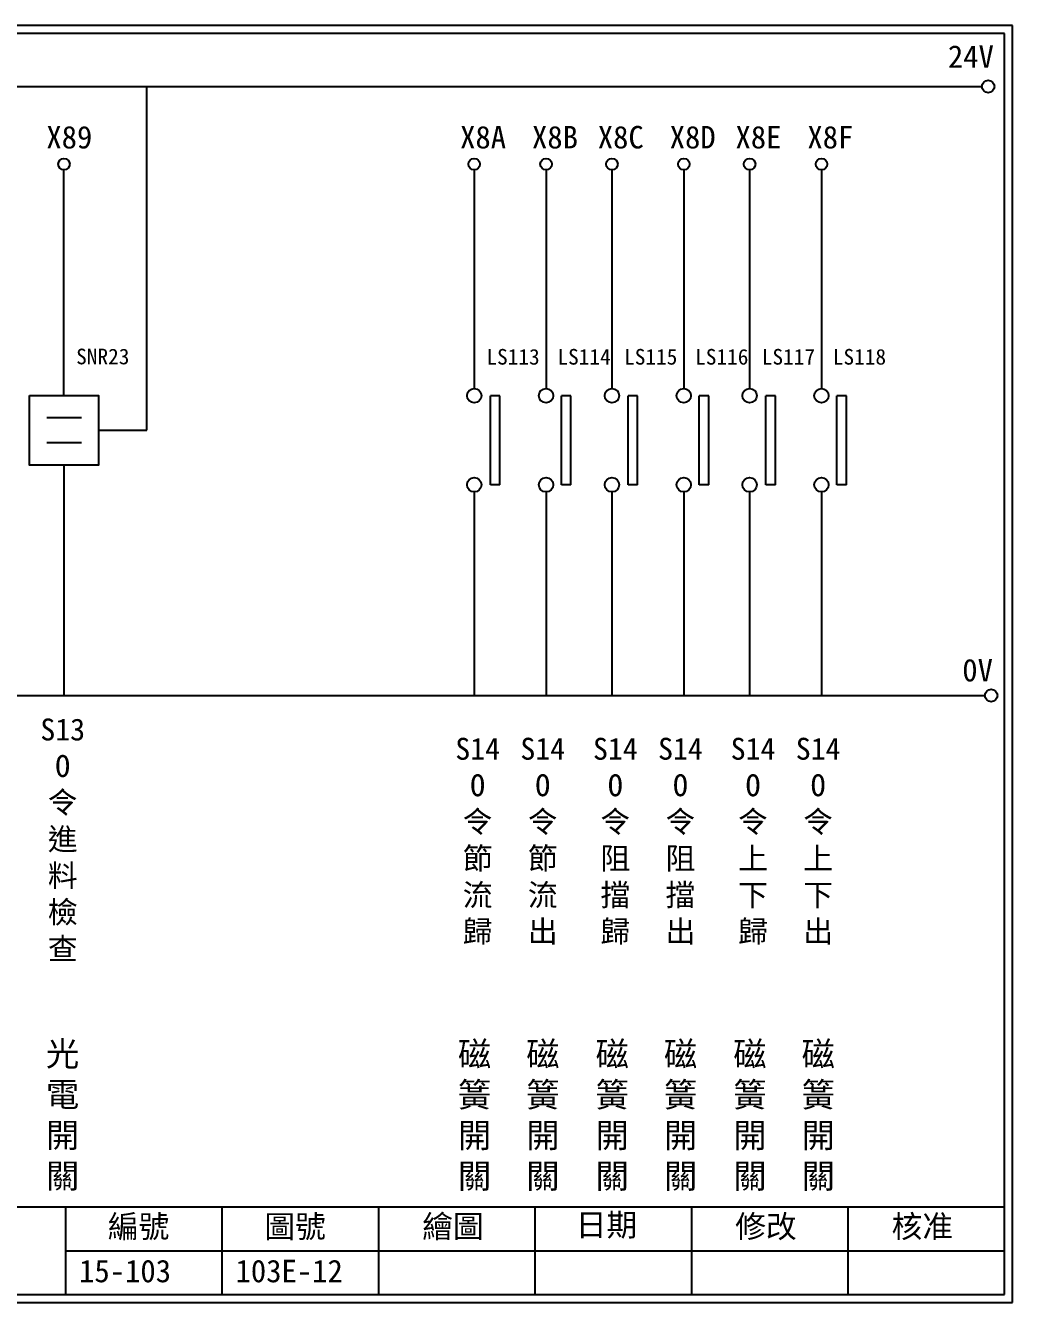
# Model space of a CAD drawing. Extents: x 275 to 562, y 265 to 469.
# Drawn here: x 404.2 to 561.9, y 264.9 to 468.9 of the extents above; entities that cross this region are included whole.
import ezdxf

# ---------------------------------------------------------------- set-up
doc = ezdxf.new("R2010")
doc.units = 0
doc.layers.get('0').update_dxf_attribs({"linetype": 'CONTINUOUS'})
doc.layers.add('圖框層', color=7, linetype='CONTINUOUS')
doc.layers.add('標尺寸層', color=3, linetype='CONTINUOUS')
doc.styles.add('CNS', font='romanc.shx', dxfattribs={"bigfont": 'chineset.shx'})
doc.styles.add('STSL', font='kaiu.ttf')

msp = doc.modelspace()

# ---------------------------------------------------------------- linework, layer by layer
for p, q in [((423.58, 404.26), (423.58, 459.17)), ((410.35, 409.84), (410.35, 445.86)), ((480.01, 409.78), (478.51, 409.78)), ((491.36, 409.78), (489.86, 409.78)), ((502.01, 409.78), (500.51, 409.78)), ((513.36, 409.78), (511.86, 409.78)), ((524.01, 409.78), (522.51, 409.78)), ((535.36, 409.78), (533.86, 409.78)), ((415.86, 404.26), (423.58, 404.26)), ((410.35, 398.68), (410.35, 361.9)), ((480.01, 395.55), (478.51, 395.55)), ((491.36, 395.55), (489.86, 395.55)), ((502.01, 395.55), (500.51, 395.55)), ((513.36, 395.55), (511.86, 395.55)), ((524.01, 395.55), (522.51, 395.55)), ((535.36, 395.55), (533.86, 395.55))]:
    msp.add_line(p, q)
msp.add_lwpolyline([(404.84, 409.84), (415.86, 409.84), (415.86, 398.68), (404.84, 398.68)], close=True)
for centre in [(558.02, 459.17), (558.5, 361.9)]:
    msp.add_circle(centre, 1)
at = {"layer": '圖框層', "color": 7}
for p, q in [((561.9, 468.91), (274.9, 468.91)), ((560.65, 467.66), (276.15, 467.66)), ((560.65, 266.2), (560.65, 467.66)), ((561.9, 264.95), (561.9, 468.91)), ((276.15, 280.2), (560.65, 280.2)), ((410.65, 266.2), (410.65, 280.2)), ((435.65, 266.2), (435.65, 280.2)), ((460.65, 266.2), (460.65, 280.2)), ((485.65, 266.2), (485.65, 280.2)), ((510.65, 266.2), (510.65, 280.2)), ((535.65, 266.2), (535.65, 280.2)), ((410.65, 273.2), (560.65, 273.2)), ((276.15, 266.2), (560.65, 266.2)), ((274.9, 264.95), (561.9, 264.95))]:
    msp.add_line(p, q, dxfattribs=at)
at = {"layer": '標尺寸層', "color": 7}
for p, q in [((279.42, 459.17), (557.02, 459.17)), ((475.9, 445.86), (475.9, 410.94)), ((487.38, 445.86), (487.38, 410.94)), ((497.9, 445.86), (497.9, 410.94)), ((509.38, 445.86), (509.38, 410.94)), ((519.9, 445.86), (519.9, 410.94)), ((531.38, 445.86), (531.38, 410.94)), ((478.51, 395.55), (478.51, 409.78)), ((480.01, 395.55), (480.01, 409.78)), ((489.86, 395.55), (489.86, 409.78)), ((491.36, 395.55), (491.36, 409.78)), ((500.51, 395.55), (500.51, 409.78)), ((502.01, 395.55), (502.01, 409.78)), ((511.86, 395.55), (511.86, 409.78)), ((513.36, 395.55), (513.36, 409.78)), ((522.51, 395.55), (522.51, 409.78)), ((524.01, 395.55), (524.01, 409.78)), ((533.86, 395.55), (533.86, 409.78)), ((535.36, 395.55), (535.36, 409.78)), ((407.59, 406.29), (413.16, 406.29)), ((407.59, 402.32), (413.16, 402.32)), ((475.9, 394.41), (475.9, 361.9)), ((487.38, 394.41), (487.38, 361.9)), ((497.9, 394.41), (497.9, 361.9)), ((509.38, 394.41), (509.38, 361.9)), ((519.9, 394.41), (519.9, 361.9)), ((531.38, 394.41), (531.38, 361.9)), ((279.42, 361.9), (557.5, 361.9))]:
    msp.add_line(p, q, dxfattribs=at)
for centre, radius in [((410.35, 446.78), 0.92), ((475.9, 446.78), 0.92), ((487.38, 446.78), 0.92), ((497.9, 446.78), 0.92), ((509.38, 446.78), 0.92), ((519.9, 446.78), 0.92), ((531.38, 446.78), 0.92), ((475.9, 409.79), 1.15), ((487.38, 409.79), 1.15), ((497.9, 409.79), 1.15), ((509.38, 409.79), 1.15), ((519.9, 409.79), 1.15), ((531.38, 409.79), 1.15), ((475.9, 395.56), 1.15), ((487.38, 395.56), 1.15), ((497.9, 395.56), 1.15), ((509.38, 395.56), 1.15), ((519.9, 395.56), 1.15), ((531.38, 395.56), 1.15)]:
    msp.add_circle(centre, radius, dxfattribs=at)

# ---------------------------------------------------------------- texts
at = {"layer": '圖框層', "color": 4, "style": 'STSL'}
for s, height, p in [('24V', 3.6, (551.58, 462.16)), ('X89', 3.6, (407.53, 449.28)), ('X8A', 3.6, (473.64, 449.28)), ('X8B', 3.6, (485.13, 449.28)), ('X8C', 3.6, (495.64, 449.28)), ('X8D', 3.6, (507.13, 449.28)), ('X8E', 3.6, (517.64, 449.28)), ('X8F', 3.6, (529.13, 449.28)), ('SNR23', 2.5, (412.3, 414.8)), ('LS113', 2.5, (477.85, 414.75)), ('LS114', 2.5, (489.2, 414.75)), ('LS115', 2.5, (499.85, 414.75)), ('LS116', 2.5, (511.2, 414.75)), ('LS117', 2.5, (521.85, 414.75)), ('LS118', 2.5, (533.2, 414.75)), ('0V', 3.6, (553.88, 364.15)), ('繪圖', 3.6, (467.59, 275.29)), ('日期', 3.6, (492.12, 275.53)), ('編號', 3.6, (417.36, 275.28)), ('圖號', 3.6, (442.36, 275.28)), ('修改', 3.6, (517.59, 275.29)), ('核准', 3.6, (542.59, 275.29)), ('15-103', 3.6, (412.76, 268.17)), ('103E-12', 3.6, (437.76, 268.17))]:
    msp.add_text(s, height=height, dxfattribs=at).set_placement(p)
at = {"layer": '標尺寸層', "color": 7, "width": 4.9608, "attachment_point": 5, "style": 'CNS'}
for s, insert, char_height in [('{\\fDFKai-SB|b0|i0|c136|p65;S13\\PO令進料檢查}', (410.15, 338.85), 3.5), ('{\\fDFKai-SB|b0|i0|c136|p65;S14\\PO令節流歸}', (476.45, 338.62), 3.5), ('{\\fDFKai-SB|b0|i0|c136|p65;S14\\PO令節流出}', (486.85, 338.62), 3.5), ('{\\fDFKai-SB|b0|i0|c136|p65;S14\\PO令阻擋歸}', (498.45, 338.62), 3.5), ('{\\fDFKai-SB|b0|i0|c136|p65;S14\\PO令阻擋出}', (508.85, 338.62), 3.5), ('{\\fDFKai-SB|b0|i0|c136|p65;S14\\PO令上下歸}', (520.45, 338.62), 3.5), ('{\\fDFKai-SB|b0|i0|c136|p65;S14\\PO令上下出}', (530.85, 338.62), 3.5), ('{\\fDFKai-SB|b0|i0|c136|p65;光電\\P開關}', (410.13, 294.7), 3.9), ('{\\fDFKai-SB|b0|i0|c136|p65;磁簧開關}', (475.95, 294.67), 3.9), ('{\\fDFKai-SB|b0|i0|c136|p65;磁簧開關}', (486.87, 294.67), 3.9), ('{\\fDFKai-SB|b0|i0|c136|p65;磁簧開關}', (497.95, 294.67), 3.9), ('{\\fDFKai-SB|b0|i0|c136|p65;磁簧開關}', (508.87, 294.67), 3.9), ('{\\fDFKai-SB|b0|i0|c136|p65;磁簧開關}', (519.95, 294.67), 3.9), ('{\\fDFKai-SB|b0|i0|c136|p65;磁簧開關}', (530.87, 294.67), 3.9)]:
    msp.add_mtext(s, dxfattribs=dict(at, insert=insert, char_height=char_height))

doc.saveas('drawing.dxf')
